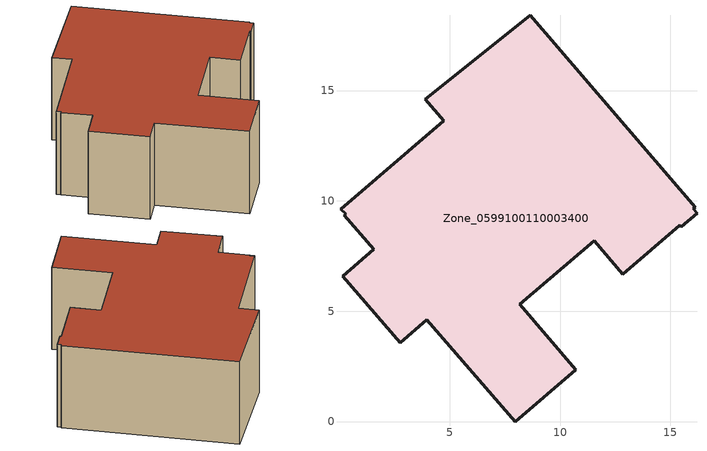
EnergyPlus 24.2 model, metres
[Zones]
Zone_0599100110003400
 floor ground (C_G): 16.2,9.45 15.48,8.83 15.42,8.9 12.84,6.69 11.54,8.2 8.17,5.32 10.7,2.35 7.96,0 3.94,4.62 2.75,3.58 0.14,6.58 1.55,7.8 0.2,9.35 0.27,9.41 0.04,9.62 4.72,13.62 3.88,14.6 8.65,18.4 16.12,9.71 16.04,9.64 z0
 wall outside (C_F): 0.14,6.58 2.75,3.58 3.94,4.62 7.96,0 10.7,2.35 8.17,5.32 11.54,8.2 12.84,6.69 15.42,8.9 15.48,8.83 16.2,9.45 16.04,9.64 16.12,9.71 8.65,18.4 3.88,14.6 4.72,13.62 0.04,9.62 0.27,9.41 0.2,9.35 1.55,7.8 0.14,6.58 z0:6.22
 roof outside (C_R): 15.48,8.83 16.2,9.45 16.04,9.64 16.12,9.71 8.65,18.4 3.88,14.6 4.72,13.62 0.04,9.62 0.27,9.41 0.2,9.35 1.55,7.8 0.14,6.58 2.75,3.58 3.94,4.62 7.96,0 10.7,2.35 8.17,5.32 11.54,8.2 12.84,6.69 15.42,8.9 z6.22
[BUILDING]
Pand.0599100110003400: North Axis=0; Terrain=City; Loads Convergence Tolerance Value=0.04; Temperature Convergence Tolerance Value=0.4; Solar Distribution=FullExterior; Maximum Number of Warmup Days=25; Minimum Number of Warmup Days=1
[Site:Location]
Rotterdam.The.Hague.AP_ZH_NLD Design_Conditions: Latitude=51.96; Longitude=4.45; Time Zone=1; Elevation=-4.5
[SITE:GROUNDTEMPERATURE:BUILDINGSURFACE]
18, 18, 18, 18, 18, 18, 18, 18, 18, 18, 18, 18
[MATERIAL] Thermal Absorptance=0.9; Solar Absorptance=0.7; Visible Absorptance=0.7
Name | Roughness | Thickness | Conductivity | Density | Specific Heat
G.D.2015-2018 | MediumSmooth | 0.15 | 0.0428571 | 540 | 1210
F.D.2015-2018 | Rough | 0.3 | 0.0666667 | 1920 | 840
R.D.2015-2018 | MediumRough | 0.2 | 0.0333333 | 1500 | 1000
[CONSTRUCTION]
C_G: G.D.2015-2018
C_F: F.D.2015-2018
C_R: R.D.2015-2018
[ZONE]
Zone_0599100110003400: Type=1; Multiplier=1; Ceiling Height=Autocalculate; Volume=Autocalculate; Floor Area=autocalculate; Part of Total Floor Area=Yes
[ZONEINFILTRATION:DESIGNFLOWRATE]
Infil_Zone_0599100110003400: Zone or ZoneList or Space or SpaceList=Zone_0599100110003400; Schedule=AlwaysOn; Design Flow Rate Calculation Method=Flow/Area; Flow Rate per Floor Area=0.0021; Constant Term Coefficient=1; Temperature Term Coefficient=0; Velocity Term Coefficient=0; Velocity Squared Term Coefficient=0
[HVACTEMPLATE:ZONE:IDEALLOADSAIRSYSTEM]
Zone_0599100110003400: Maximum Heating Supply Air Temperature=50; Minimum Cooling Supply Air Temperature=13; Maximum Heating Supply Air Humidity Ratio=0.0156; Minimum Cooling Supply Air Humidity Ratio=0.0077; Heating Limit=NoLimit; Cooling Limit=NoLimit; Dehumidification Control Type=ConstantSensibleHeatRatio; Cooling Sensible Heat Ratio=0.7; Dehumidification Setpoint=60; Humidification Control Type=None; Humidification Setpoint=30; Outdoor Air Method=None; Outdoor Air Flow Rate per Person=0.00944; Outdoor Air Flow Rate per Zone Floor Area=0; Outdoor Air Flow Rate per Zone=0; Demand Controlled Ventilation Type=None; Outdoor Air Economizer Type=NoEconomizer; Heat Recovery Type=None; Sensible Heat Recovery Effectiveness=0.7; Latent Heat Recovery Effectiveness=0.65
[ZONECONTROL:THERMOSTAT]
ThermostatControl_Zone_0599100110003400: Zone or ZoneList=Zone_0599100110003400; Control Type Schedule=DualSetpointControlType; Control 1=Thermostat_Zone_0599100110003400; Temperature Difference Between Cutout And Setpoint=0
[THERMOSTATSETPOINT:DUALSETPOINT]
Thermostat_Zone_0599100110003400: Heating Setpoint Temperature Schedule=HeatingSetpoint_Zone_0599100110003400; Cooling Setpoint Temperature Schedule=CoolingSetpoint_Zone_0599100110003400
[SCHEDULE:COMPACT]
HeatingSetpoint_Zone_0599100110003400: Through: 12/31, For: AllDays, Until: 24:00, 21
CoolingSetpoint_Zone_0599100110003400: Through: 12/31, For: AllDays, Until: 24:00, 24
DualSetpointControlType: Through: 12/31, For: AllDays, Until: 24:00, 4
AlwaysOn: Through: 12/31, For: AllDays, Until: 24:00, 1
